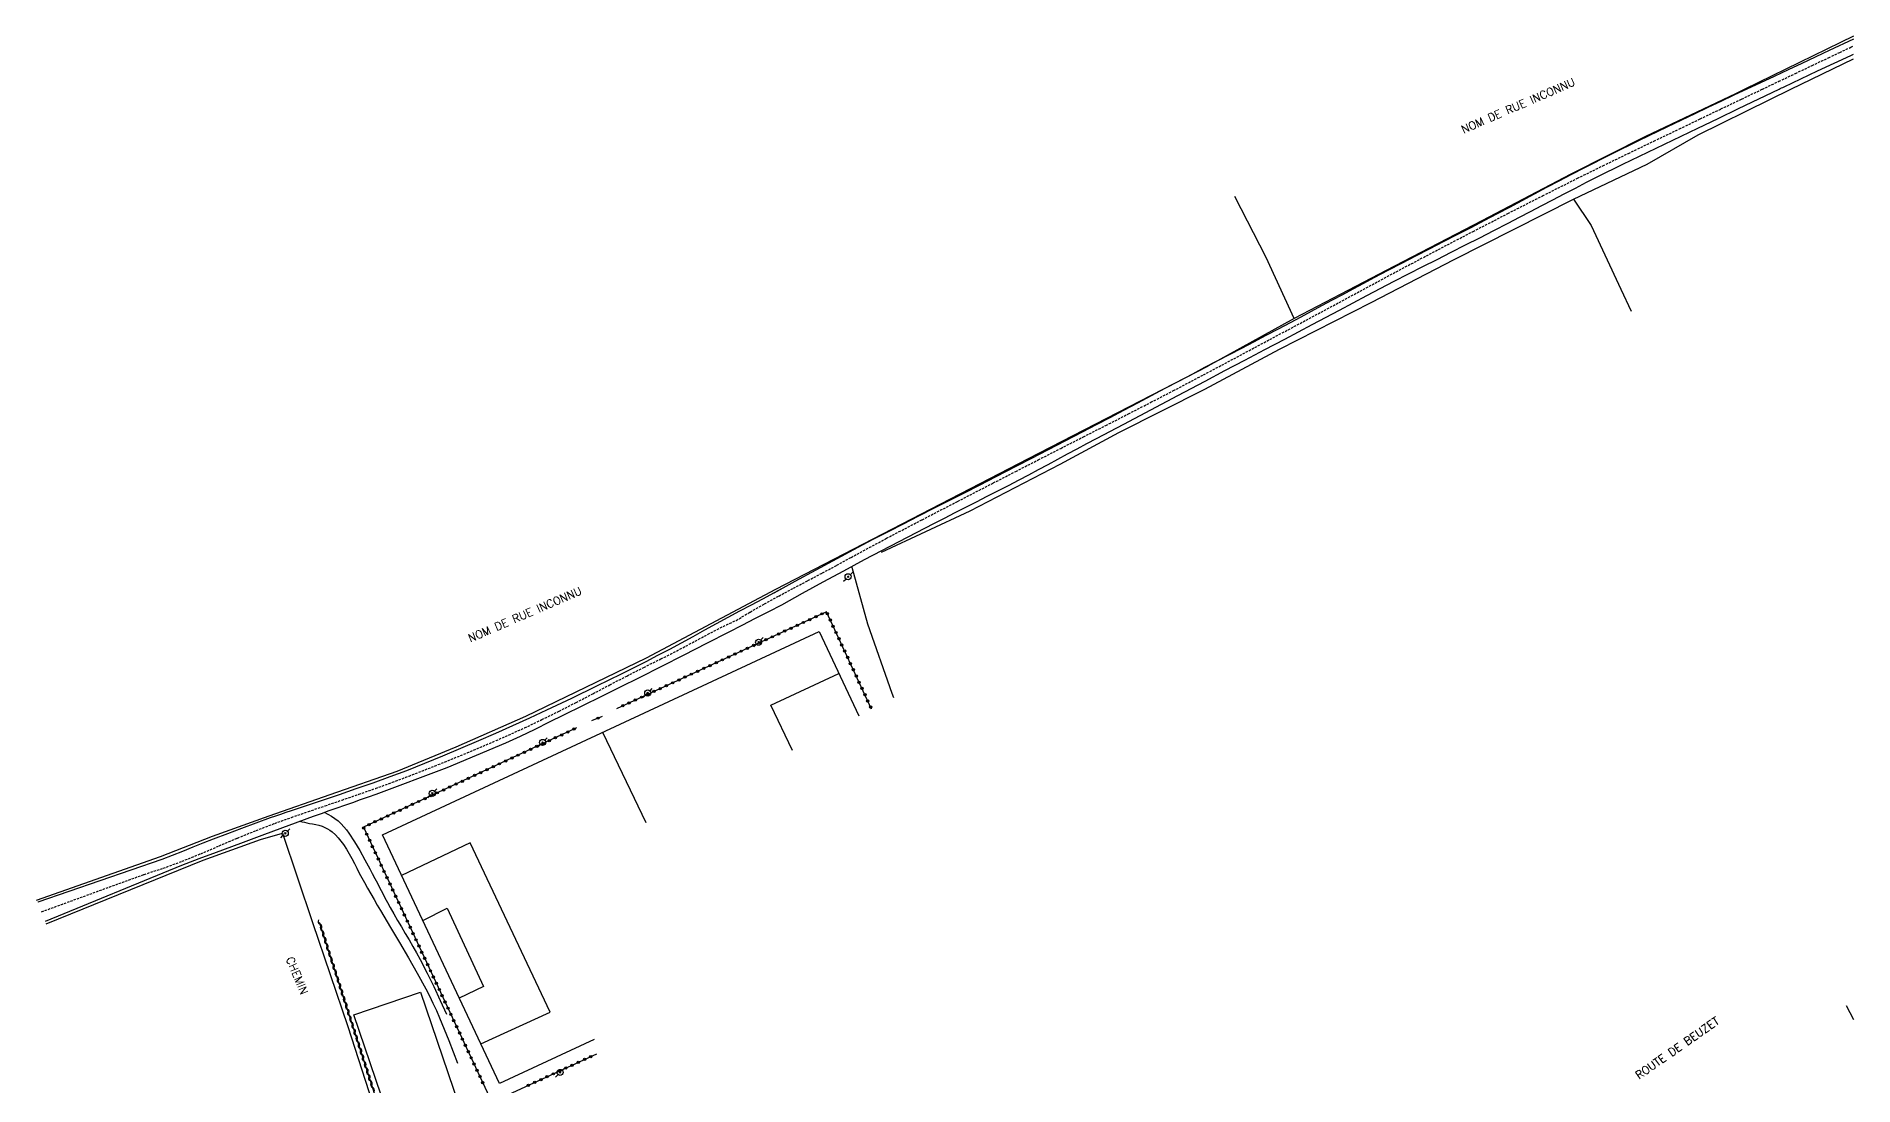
# Model space of a CAD drawing. Header units: millimetres. Extents: x 173000 to 174000, y 134000 to 135000.
# Drawn here: x 173602.6 to 174000, y 134453 to 134682.6 of the extents above; entities that cross this region are included whole.
import ezdxf

# ---------------------------------------------------------------- set-up
doc = ezdxf.new("R2010")
doc.units = ezdxf.units.MM
doc.linetypes.add('DASHED', pattern=[0.75, 0.5, -0.25])
doc.layers.get('0').update_dxf_attribs({"linetype": 'CONTINUOUS'})
for name, color, linetype in [('W0001', 6, 'DASHED'), ('W0008', 7, 'CONTINUOUS'), ('W0071', 7, 'CONTINUOUS'), ('W0104', 1, 'CONTINUOUS'), ('W0300', 7, 'CONTINUOUS'), ('W0310', 3, 'CONTINUOUS'), ('W0323', 7, 'CONTINUOUS'), ('W0330', 7, 'CONTINUOUS'), ('W0333', 7, 'CONTINUOUS'), ('W0473', 7, 'CONTINUOUS'), ('W0989', 7, 'CONTINUOUS')]:
    doc.layers.add(name, color=color, linetype=linetype)
doc.styles.get("Standard").update_dxf_attribs({"font": 'romans.shx', "width": 0.85})

# ---------------------------------------------------------------- blocks, each defined once
blk = doc.blocks.new('T473')
for p, q in [((-0.166667, 0.166667), (0.166667, -0.166667)), ((-0.166667, -0.166667), (0.166667, 0.166667)), ((0.500001, 0.500001), (1.000002, 1.000002)), ((-1.000002, -1.000002), (-0.500001, -0.500001))]:
    blk.add_line(p, q)
blk.add_ellipse((0, 0), major_axis=(0.471405, 0.471405), ratio=1, start_param=5.4977871438, end_param=11.780972451)
blk = doc.blocks.new('t323o')
at = {"color": 0, "linetype": 'Continuous'}
for radius in [0.25, 0.15]:
    blk.add_circle((0, 0), radius, dxfattribs=at)
blk = doc.blocks.new('t310o')
at = {"color": 0, "linetype": 'Continuous'}
for centre, start, end in [((-0.5, 0.38), 216.8699, 323.1304), ((0.5, -0.37), 36.8699, 143.1303)]:
    blk.add_arc(centre, 0.625, start, end, dxfattribs=at)

msp = doc.modelspace()

# ---------------------------------------------------------------- linework, layer by layer
at = {"layer": 'W0001'}
for points in [[(173980.04, 134671), (173983.66, 134672.72), (173987.28, 134674.45), (173990.9, 134676.17), (173994.52, 134677.89), (173996.95, 134679.04), (173999.39, 134680.19), (174000, 134680.48)], [(173603.8, 134491.04), (173603.8, 134491.04), (173603.8, 134491.04), (173626.22, 134499.2), (173626.22, 134499.2), (173626.22, 134499.2), (173626.22, 134499.2), (173626.22, 134499.2), (173626.22, 134499.2), (173626.22, 134499.2), (173626.22, 134499.2), (173626.22, 134499.2), (173626.22, 134499.2), (173626.22, 134499.2), (173626.22, 134499.2), (173626.22, 134499.2), (173630.4, 134500.55), (173634.52, 134502.08), (173638.59, 134503.73), (173642.61, 134505.44), (173646.64, 134507.15), (173650.69, 134508.8), (173654.77, 134510.36), (173658.44, 134511.67), (173662.12, 134512.96), (173665.8, 134514.22), (173669.49, 134515.47), (173673.17, 134516.74), (173676.84, 134518.03), (173680.51, 134519.35), (173684.15, 134520.73), (173690.53, 134523.22), (173696.87, 134525.8), (173703.17, 134528.47), (173709.41, 134531.27), (173713.19, 134533.06), (173716.93, 134534.91), (173720.65, 134536.81), (173724.35, 134538.74), (173728.05, 134540.68), (173731.75, 134542.61), (173735.47, 134544.5), (173739.21, 134546.35), (173741.28, 134547.38), (173743.32, 134548.45), (173745.36, 134549.54), (173747.39, 134550.63), (173749.43, 134551.72), (173751.48, 134552.78), (173753.56, 134553.81), (173755.65, 134554.77), (173758.74, 134556.61), (173761.86, 134558.39), (173765, 134560.11), (173768.17, 134561.81), (173771.34, 134563.48), (173774.51, 134565.16), (173777.67, 134566.85), (173780.82, 134568.57), (173788.53, 134572.74), (173796.3, 134576.8), (173804.09, 134580.82), (173811.88, 134584.84), (173816.8, 134587.38), (173821.72, 134589.9), (173826.65, 134592.42), (173831.58, 134594.93), (173836.51, 134597.44), (173841.43, 134599.96), (173846.35, 134602.49), (173851.26, 134605.04), (173857.87, 134608.52), (173864.46, 134612.02), (173871.04, 134615.54), (173877.63, 134619.06), (173881.58, 134621.17), (173885.52, 134623.28), (173889.46, 134625.4), (173893.41, 134627.52), (173897.35, 134629.64), (173901.3, 134631.75), (173905.25, 134633.85), (173909.21, 134635.93), (173916.79, 134639.88), (173924.38, 134643.79), (173931.99, 134647.67), (173939.62, 134651.51), (173945.18, 134654.25), (173950.75, 134656.95), (173956.33, 134659.64), (173961.92, 134662.32), (173966.44, 134664.5), (173970.97, 134666.67), (173975.51, 134668.84), (173980.04, 134671)]]:
    msp.add_lwpolyline(points, dxfattribs=at)
at = {"layer": 'W0008'}
for points in [[(174000, 134681.97), (173994.64, 134679.44), (173988.65, 134676.62), (173985.65, 134675.21), (173982.64, 134673.8), (173979.64, 134672.4), (173976.63, 134671)], [(173983.68, 134671), (173983.96, 134671.13), (173984.24, 134671.27), (173984.52, 134671.4), (173984.8, 134671.54), (173988.45, 134673.26), (173992.09, 134674.98), (173995.75, 134676.68), (173999.4, 134678.39), (174000, 134678.67)], [(173976.63, 134671), (173973.78, 134669.67), (173970.94, 134668.33), (173968.1, 134666.99), (173965.27, 134665.64), (173959.18, 134662.7), (173953.1, 134659.75), (173947.04, 134656.76), (173941.01, 134653.72), (173938.28, 134652.32), (173935.57, 134650.9), (173932.86, 134649.47), (173930.15, 134648.03), (173927.45, 134646.58), (173924.74, 134645.14), (173922.03, 134643.7), (173919.32, 134642.28), (173916.3, 134640.7), (173913.27, 134639.13), (173910.24, 134637.57), (173907.2, 134636.01), (173904.17, 134634.44), (173901.14, 134632.87), (173898.12, 134631.3), (173895.1, 134629.71), (173892.81, 134628.5), (173890.52, 134627.27), (173888.24, 134626.04), (173885.95, 134624.81), (173883.67, 134623.58), (173881.39, 134622.35), (173879.1, 134621.12), (173876.82, 134619.9), (173874.14, 134618.49), (173871.47, 134617.08), (173868.8, 134615.68), (173866.12, 134614.28), (173863.44, 134612.88), (173860.76, 134611.48), (173858.09, 134610.08), (173855.41, 134608.67), (173852.4, 134607.08), (173849.39, 134605.49), (173846.39, 134603.9), (173843.38, 134602.3), (173840.38, 134600.71), (173837.37, 134599.11), (173834.36, 134597.53), (173831.34, 134595.95), (173825.72, 134593.02), (173820.08, 134590.1), (173814.44, 134587.2), (173808.8, 134584.3), (173805.49, 134582.6), (173802.16, 134580.91), (173798.84, 134579.23), (173795.52, 134577.55), (173792.19, 134575.86), (173788.88, 134574.17), (173785.56, 134572.46), (173782.26, 134570.73), (173777.65, 134568.28), (173773.05, 134565.8), (173768.46, 134563.29), (173763.89, 134560.75)], [(173765.65, 134558.2), (173770.15, 134560.7), (173774.66, 134563.18), (173779.18, 134565.63), (173783.71, 134568.07), (173787.49, 134570.06), (173791.29, 134572.03), (173795.09, 134573.99), (173798.89, 134575.95), (173801.22, 134577.15), (173803.56, 134578.35), (173805.89, 134579.54), (173808.23, 134580.73), (173810.56, 134581.92), (173812.89, 134583.12), (173815.22, 134584.32), (173817.55, 134585.54), (173819.67, 134586.65), (173821.79, 134587.78), (173823.9, 134588.91), (173826.02, 134590.05), (173828.13, 134591.19), (173830.24, 134592.33), (173832.35, 134593.46), (173834.47, 134594.59), (173840.39, 134597.73), (173846.32, 134600.87), (173852.26, 134604), (173858.19, 134607.13), (173862.54, 134609.43), (173866.9, 134611.74), (173871.26, 134614.04), (173875.61, 134616.34), (173881.6, 134619.51), (173887.58, 134622.68), (173893.57, 134625.84), (173899.57, 134628.97), (173902.67, 134630.58), (173905.78, 134632.17), (173908.9, 134633.76), (173912.01, 134635.35), (173915.13, 134636.93), (173918.25, 134638.51), (173921.36, 134640.1), (173924.47, 134641.7), (173926.92, 134642.97), (173929.37, 134644.25), (173931.82, 134645.54), (173934.26, 134646.82), (173936.71, 134648.11), (173939.16, 134649.38), (173941.62, 134650.65), (173944.09, 134651.89), (173949.53, 134654.58), (173955, 134657.23), (173960.48, 134659.85), (173965.95, 134662.47), (173970.38, 134664.61), (173974.81, 134666.75), (173979.24, 134668.88), (173983.68, 134671)], [(173766.49, 134562.16), (173763.97, 134560.8), (173761.45, 134559.44), (173758.93, 134558.1), (173756.4, 134556.76), (173753.84, 134555.39), (173751.28, 134554.01), (173748.73, 134552.61), (173746.18, 134551.21), (173743.63, 134549.82), (173741.07, 134548.44), (173738.5, 134547.07), (173735.92, 134545.74)], [(173705.32, 134527.97), (173708.52, 134529.46), (173711.7, 134530.99), (173714.86, 134532.55), (173718.02, 134534.11), (173722.15, 134536.14), (173726.27, 134538.17), (173730.39, 134540.22), (173734.5, 134542.28), (173739.42, 134544.76), (173744.32, 134547.26), (173749.23, 134549.77), (173754.13, 134552.28), (173757.01, 134553.76), (173759.89, 134555.24), (173762.77, 134556.72), (173765.65, 134558.2)], [(173735.92, 134545.74), (173730.52, 134543.04), (173725.11, 134540.36), (173719.68, 134537.72), (173714.22, 134535.13), (173710.51, 134533.4), (173706.78, 134531.7), (173703.04, 134530.03), (173699.29, 134528.39), (173695.38, 134526.72), (173691.47, 134525.07), (173687.54, 134523.45), (173683.58, 134521.89), (173679.92, 134520.52), (173676.23, 134519.19), (173672.54, 134517.9), (173668.84, 134516.62), (173667.53, 134516.17), (173666.22, 134515.72), (173664.91, 134515.28), (173663.59, 134514.84), (173662.28, 134514.41), (173660.96, 134513.97), (173659.65, 134513.53), (173658.33, 134513.09), (173657.19, 134512.71), (173656.05, 134512.33), (173654.91, 134511.95), (173653.78, 134511.56), (173650.65, 134510.42), (173647.54, 134509.26), (173644.43, 134508.07), (173641.33, 134506.88), (173639.08, 134506.01), (173636.83, 134505.13), (173634.58, 134504.24), (173632.33, 134503.36), (173630.09, 134502.47), (173630.09, 134502.47), (173630.09, 134502.47), (173630.09, 134502.47), (173630.09, 134502.47), (173630.09, 134502.47), (173630.09, 134502.47), (173602.97, 134493.13), (173602.97, 134493.13), (173602.97, 134493.13)], [(173692.49, 134522.56), (173705.32, 134527.97)], [(173676.98, 134516.79), (173692.49, 134522.56)], [(173692.4, 134522.62), (173692.49, 134522.56)], [(173604.63, 134488.96), (173604.63, 134488.96), (173634.48, 134501.25), (173634.48, 134501.25), (173634.48, 134501.25), (173634.48, 134501.25), (173634.48, 134501.25), (173634.48, 134501.25), (173634.48, 134501.25), (173638.25, 134502.67), (173642.02, 134504.08), (173647.33, 134506.06), (173652.63, 134508.04), (173657.94, 134510.01), (173663.26, 134511.95), (173664.97, 134512.56), (173666.68, 134513.17), (173668.4, 134513.77), (173670.12, 134514.36), (173671.84, 134514.96), (173673.55, 134515.56), (173675.27, 134516.17), (173676.98, 134516.79)]]:
    msp.add_lwpolyline(points, dxfattribs=at)
at = {"layer": 'W0071'}
for points in [[(173665.59, 134512.8), (173666.4, 134512.4), (173667.17, 134511.95), (173667.92, 134511.44), (173668.62, 134510.89), (173669.27, 134510.28), (173669.88, 134509.63), (173670.44, 134508.94), (173670.97, 134508.23), (173672.23, 134506.36), (173673.37, 134504.4), (173674.45, 134502.42), (173675.54, 134500.44), (173676.11, 134499.4), (173676.67, 134498.34), (173677.23, 134497.28), (173677.77, 134496.22), (173678.32, 134495.16), (173678.87, 134494.1), (173679.43, 134493.04), (173680, 134491.99), (173680.81, 134490.56), (173681.63, 134489.13), (173682.46, 134487.71), (173683.3, 134486.3), (173684.13, 134484.88), (173684.96, 134483.46), (173685.76, 134482.03), (173686.55, 134480.58), (173688.07, 134477.62), (173689.55, 134474.64), (173690.97, 134471.64), (173692.34, 134468.61)], [(173660.21, 134510.83), (173660.75, 134510.72), (173661.28, 134510.6), (173661.81, 134510.49), (173662.34, 134510.37), (173663.04, 134510.23), (173663.75, 134510.09), (173664.45, 134509.94), (173665.13, 134509.72), (173665.71, 134509.48), (173666.28, 134509.2), (173666.83, 134508.88), (173667.34, 134508.51), (173668.04, 134507.88), (173668.67, 134507.2), (173669.24, 134506.47), (173669.78, 134505.72), (173670.44, 134504.72), (173671.06, 134503.7), (173671.63, 134502.66), (173672.18, 134501.61), (173672.71, 134500.55), (173673.25, 134499.49), (173673.8, 134498.44), (173674.37, 134497.4), (173675.07, 134496.17), (173675.78, 134494.94), (173676.49, 134493.72), (173677.2, 134492.5), (173677.92, 134491.27), (173678.63, 134490.05), (173679.34, 134488.83), (173680.05, 134487.61), (173682.02, 134484.27), (173684, 134480.94), (173685.95, 134477.58), (173687.81, 134474.18), (173688.61, 134472.61), (173689.37, 134471.02), (173690.11, 134469.42), (173690.81, 134467.81), (173691.85, 134465.36), (173692.84, 134462.89), (173693.79, 134460.4), (173694.7, 134457.9)]]:
    msp.add_lwpolyline(points, dxfattribs=at)
at = {"layer": 'W0104'}
msp.add_lwpolyline([(173686.68, 134473.46), (173696.3, 134445.15), (173681.69, 134440.19), (173672.07, 134468.49)], close=True, dxfattribs=at)
at = {"layer": 'W0300'}
msp.add_lwpolyline([(173998.38, 134470.5), (174000, 134467.45)], dxfattribs=at)
at = {"layer": 'W0310'}
msp.add_lwpolyline([(173680.29, 134439.74), (173664.55, 134488.7)], dxfattribs=at)
at = {"layer": 'W0323'}
for points in [[(173785.28, 134535.36), (173775.4, 134556.64), (173729.52, 134535.46)], [(173720.76, 134531.25), (173674.16, 134509.51), (173702.25, 134449.38), (173725.23, 134459.96)], [(173726.35, 134533.78), (173724.05, 134532.79)]]:
    msp.add_lwpolyline(points, dxfattribs=at)
at = {"layer": 'W0330'}
for points in [[(174000, 134682.57), (173997.14, 134681.19), (173976.19, 134671)], [(173986.27, 134671), (174000, 134677.63)], [(173787.46, 134569.73), (173806.86, 134578.73), (173826.48, 134588.93), (173839.35, 134595.92), (173858.17, 134605.35), (173874.43, 134614.11), (173894.5, 134624.36), (173912.68, 134633.71), (173938.71, 134646.94), (173954.83, 134654.56), (173966.02, 134661.03), (173981.65, 134668.77), (173986.27, 134671)], [(173976.19, 134671), (173974.17, 134670.02), (173954.46, 134660.67), (173938.19, 134652.4), (173918.67, 134642.21), (173897.78, 134631.3), (173877.64, 134620.83), (173858.77, 134610.42)], [(173877.64, 134620.83), (173871.55, 134634.21), (173864.71, 134647.51)], [(173938.71, 134646.94), (173942.6, 134641.19), (173949.1, 134627.24), (173951.32, 134622.44)], [(173602.65, 134493.58), (173629.81, 134503.14), (173641.2, 134507.58), (173653.54, 134512.02), (173666.9, 134516.66), (173681.54, 134521.8), (173694.44, 134527.11), (173709.68, 134533.84), (173736.08, 134546.62), (173764.36, 134561.62), (173819.56, 134590.19), (173858.77, 134610.42)], [(173780.94, 134566.42), (173784.36, 134554.01), (173789.7, 134538.85), (173790.07, 134537.89)], [(173604.77, 134488.36), (173639.12, 134502.29), (173639.12, 134502.29), (173651.68, 134506.86), (173656.46, 134508.2), (173663.03, 134488.67), (173670.72, 134465.95), (173679.18, 134439.75), (173682.42, 134429.59)]]:
    msp.add_lwpolyline(points, dxfattribs=at)
at = {"layer": 'W0333'}
for points in [[(173703.9, 134453.43), (173678.34, 134507.83), (173773.84, 134552.35), (173782.47, 134533.87)], [(173767.95, 134526.28), (173763.25, 134536.24), (173778.13, 134543.16)], [(173735.96, 134510.46), (173726.52, 134530.28)], [(173699.83, 134462.1), (173714.99, 134469.05), (173697.54, 134506.11), (173682.52, 134498.93)], [(173687.14, 134489.11), (173692.49, 134491.83), (173700.39, 134474.66), (173695.1, 134472.15)], [(173724.64, 134463.07), (173703.9, 134453.43)]]:
    msp.add_lwpolyline(points, dxfattribs=at)

# ---------------------------------------------------------------- block references
at = {"layer": 'W0310', "rotation": 107.8211619402139}
for p in [(173664.68, 134488.3), (173665.14, 134486.87), (173665.6, 134485.44), (173666.06, 134484.01), (173666.52, 134482.58), (173666.98, 134481.16), (173667.44, 134479.73), (173667.9, 134478.3), (173668.35, 134476.87), (173668.81, 134475.44), (173669.27, 134474.02), (173669.73, 134472.59), (173670.19, 134471.16), (173670.65, 134469.73), (173671.11, 134468.3), (173671.57, 134466.88), (173672.03, 134465.45), (173672.49, 134464.02), (173672.94, 134462.59), (173673.4, 134461.16), (173673.86, 134459.74), (173674.32, 134458.31), (173674.78, 134456.88), (173675.24, 134455.45), (173675.7, 134454.02), (173676.16, 134452.6)]:
    msp.add_blockref('t310o', p, dxfattribs=at)
at = {"layer": 'W0323'}
for p, rotation in [((173771.74, 134554.95), 204.7823472165013), ((173773.1, 134555.58), 204.7823472165013), ((173774.46, 134556.21), 204.7823472165013), ((173775.6, 134556.22), 114.9018900274506), ((173776.23, 134554.86), 114.9018900274506), ((173762.21, 134550.55), 204.7823472165013), ((173763.57, 134551.18), 204.7823472165013), ((173764.93, 134551.81), 204.7823472165013), ((173766.29, 134552.44), 204.7823472165013), ((173767.65, 134553.07), 204.7823472165013), ((173769.01, 134553.69), 204.7823472165013), ((173770.38, 134554.32), 204.7823472165013), ((173776.86, 134553.5), 114.9018900274506), ((173777.49, 134552.13), 114.9018900274506), ((173778.12, 134550.77), 114.9018900274506), ((173754.03, 134546.78), 204.7823472165013), ((173755.4, 134547.41), 204.7823472165013), ((173756.76, 134548.04), 204.7823472165013), ((173758.12, 134548.66), 204.7823472165013), ((173759.48, 134549.29), 204.7823472165013), ((173760.84, 134549.92), 204.7823472165013), ((173778.75, 134549.41), 114.9018900274506), ((173779.39, 134548.05), 114.9018900274506), ((173780.02, 134546.69), 114.9018900274506), ((173745.86, 134543.01), 204.7823472165013), ((173747.23, 134543.63), 204.7823472165013), ((173748.59, 134544.26), 204.7823472165013), ((173749.95, 134544.89), 204.7823472165013), ((173751.31, 134545.52), 204.7823472165013), ((173752.67, 134546.15), 204.7823472165013), ((173780.65, 134545.33), 114.9018900274506), ((173781.28, 134543.97), 114.9018900274506), ((173781.91, 134542.61), 114.9018900274506), ((173736.33, 134538.6), 204.7823472165013), ((173737.69, 134539.23), 204.7823472165013), ((173739.05, 134539.86), 204.7823472165013), ((173740.42, 134540.49), 204.7823472165013), ((173741.78, 134541.12), 204.7823472165013), ((173743.14, 134541.75), 204.7823472165013), ((173744.5, 134542.38), 204.7823472165013), ((173782.54, 134541.25), 114.9018900274506), ((173783.17, 134539.89), 114.9018900274506), ((173783.81, 134538.53), 114.9018900274506), ((173730.88, 134536.09), 204.7823472165013), ((173732.24, 134536.72), 204.7823472165013), ((173733.61, 134537.35), 204.7823472165013), ((173734.97, 134537.98), 204.7823472165013), ((173784.44, 134537.17), 114.9018900274506), ((173785.07, 134535.81), 114.9018900274506), ((173720.22, 134531), 205.0081425984137), ((173725.43, 134533.39), 203.3522142846491), ((173712.07, 134527.2), 205.0081425984137), ((173713.43, 134527.83), 205.0081425984137), ((173714.79, 134528.46), 205.0081425984137), ((173716.15, 134529.1), 205.0081425984137), ((173717.51, 134529.73), 205.0081425984137), ((173718.86, 134530.37), 205.0081425984137), ((173702.55, 134522.76), 205.0081425984137), ((173703.91, 134523.39), 205.0081425984137), ((173705.27, 134524.03), 205.0081425984137), ((173706.63, 134524.66), 205.0081425984137), ((173707.99, 134525.29), 205.0081425984137), ((173709.35, 134525.93), 205.0081425984137), ((173710.71, 134526.56), 205.0081425984137), ((173694.4, 134518.95), 205.0081425984137), ((173695.76, 134519.59), 205.0081425984137), ((173697.11, 134520.22), 205.0081425984137), ((173698.47, 134520.86), 205.0081425984137), ((173699.83, 134521.49), 205.0081425984137), ((173701.19, 134522.12), 205.0081425984137), ((173686.24, 134515.15), 205.0081425984137), ((173687.6, 134515.78), 205.0081425984137), ((173688.96, 134516.42), 205.0081425984137), ((173690.32, 134517.05), 205.0081425984137), ((173691.68, 134517.68), 205.0081425984137), ((173693.04, 134518.32), 205.0081425984137), ((173676.72, 134510.71), 205.0081425984137), ((173678.08, 134511.34), 205.0081425984137), ((173679.44, 134511.98), 205.0081425984137), ((173680.8, 134512.61), 205.0081425984137), ((173682.16, 134513.25), 205.0081425984137), ((173683.52, 134513.88), 205.0081425984137), ((173684.88, 134514.51), 205.0081425984137), ((173674.24, 134509.36), 295.0348859753373), ((173674.87, 134508), 295.0348859753373), ((173675.37, 134510.08), 205.0081425984137), ((173675.5, 134506.64), 295.0348859753373), ((173676.14, 134505.28), 295.0348859753373), ((173676.77, 134503.92), 295.0348859753373), ((173677.41, 134502.56), 295.0348859753373), ((173678.04, 134501.2), 295.0348859753373), ((173678.68, 134499.84), 295.0348859753373), ((173679.31, 134498.49), 295.0348859753373), ((173679.95, 134497.13), 295.0348859753373), ((173680.58, 134495.77), 295.0348859753373), ((173681.22, 134494.41), 295.0348859753373), ((173681.85, 134493.05), 295.0348859753373), ((173682.49, 134491.69), 295.0348859753373), ((173683.12, 134490.33), 295.0348859753373), ((173683.76, 134488.97), 295.0348859753373), ((173684.39, 134487.61), 295.0348859753373), ((173685.03, 134486.25), 295.0348859753373), ((173685.66, 134484.89), 295.0348859753373), ((173686.3, 134483.54), 295.0348859753373), ((173686.93, 134482.18), 295.0348859753373), ((173687.56, 134480.82), 295.0348859753373), ((173688.2, 134479.46), 295.0348859753373), ((173688.83, 134478.1), 295.0348859753373), ((173689.47, 134476.74), 295.0348859753373), ((173690.1, 134475.38), 295.0348859753373), ((173690.74, 134474.02), 295.0348859753373), ((173691.37, 134472.66), 295.0348859753373), ((173692.01, 134471.3), 295.0348859753373), ((173692.64, 134469.94), 295.0348859753373), ((173693.28, 134468.59), 295.0348859753373), ((173693.91, 134467.23), 295.0348859753373), ((173694.55, 134465.87), 295.0348859753373), ((173695.18, 134464.51), 295.0348859753373), ((173695.82, 134463.15), 295.0348859753373), ((173696.45, 134461.79), 295.0348859753373), ((173697.09, 134460.43), 295.0348859753373), ((173697.72, 134459.07), 295.0348859753373), ((173723.87, 134459.34), 24.72710197609496), ((173698.36, 134457.71), 295.0348859753373), ((173698.99, 134456.35), 295.0348859753373), ((173715.69, 134455.57), 24.72710197609496), ((173717.06, 134456.2), 24.72710197609496), ((173718.42, 134456.83), 24.72710197609496), ((173719.78, 134457.45), 24.72710197609496), ((173721.14, 134458.08), 24.72710197609496), ((173722.51, 134458.71), 24.72710197609496), ((173699.63, 134454.99), 295.0348859753373), ((173700.26, 134453.64), 295.0348859753373), ((173710.24, 134453.06), 24.72710197609496), ((173711.61, 134453.69), 24.72710197609496), ((173712.97, 134454.32), 24.72710197609496), ((173714.33, 134454.94), 24.72710197609496)]:
    msp.add_blockref('t323o', p, dxfattribs=dict(at, rotation=rotation))
at = {"layer": 'W0473'}
for p in [(173780.14, 134564.33), (173760.55, 134550.01), (173736.33, 134538.89), (173713.33, 134528.07), (173689.22, 134516.93), (173657.07, 134508.18), (173717.18, 134455.87)]:
    msp.add_blockref('T473', p, dxfattribs=at)

# ---------------------------------------------------------------- texts
at = {"layer": 'W0989'}
for s, rotation, p in [('NOM DE RUE INCONNU', 23.4288, (173914.7, 134661.28)), ('NOM DE RUE INCONNU', 23.4288, (173697.53, 134549.95)), ('CHEMIN', 292.6748, (173657.19, 134480.73)), ('ROUTE DE BEUZET', 34.9436, (173953.06, 134454.3))]:
    msp.add_text(s, height=1.75, rotation=rotation, dxfattribs=at).set_placement(p)

doc.saveas('drawing.dxf')
